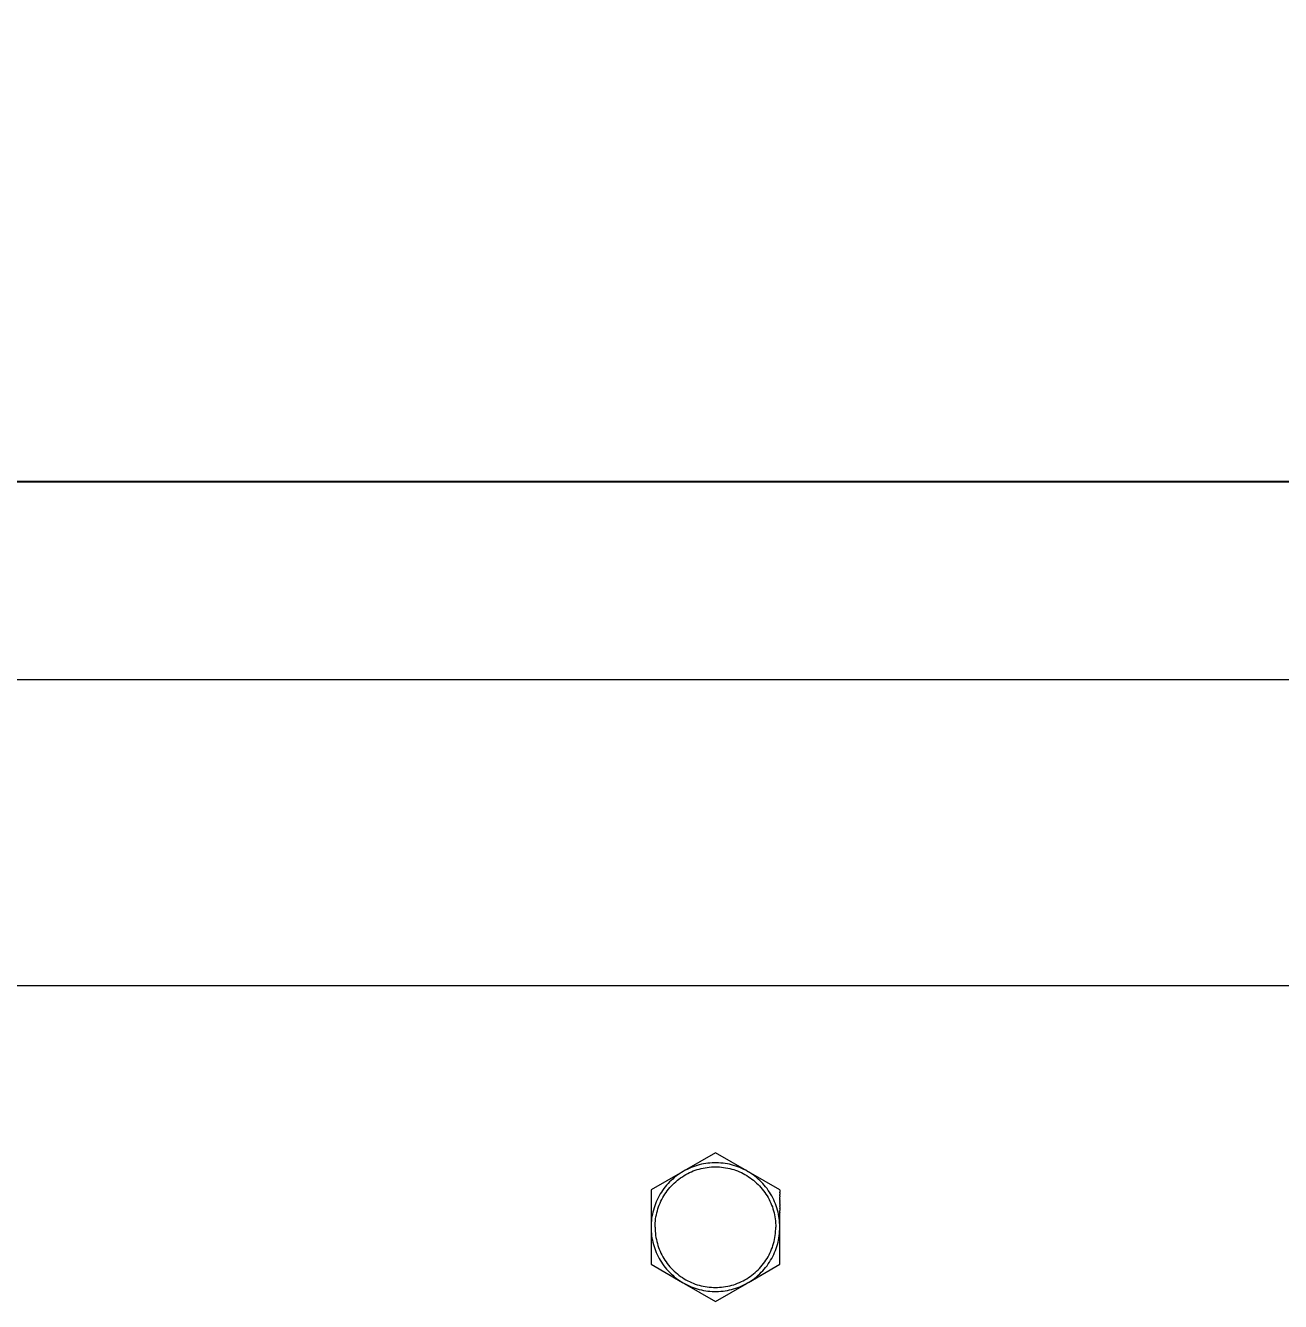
# Model space of a CAD drawing. Header units: millimetres. Extents: x -111 to 4919, y -143 to 3304.
# Drawn here: x 4458.1 to 4614.1, y 3145.4 to 3303.9 of the extents above; entities that cross this region are included whole.
import ezdxf

# ---------------------------------------------------------------- set-up
doc = ezdxf.new("R2010")
doc.units = ezdxf.units.MM
doc.layers.add('ZANO_R', color=7, linetype='Continuous', lineweight=0)
doc.layers.add('ZANO_W', color=1, linetype='Continuous', lineweight=0)
doc.styles.add('Arial', font='arial.ttf')
doc.styles.get("Standard").update_dxf_attribs({"font": 'ARIALUNI.TTF'})
doc.dimstyles.new('pl i ang', dxfattribs={"dimtxt": 50, "dimasz": 50, "dimexe": 1.25, "dimexo": 0.625, "dimgap": 10, "dimtad": 1, "dimtoh": 1, "dimtxsty": 'Standard', "dimcen": 2.5, "dimclrd": 1, "dimclre": 1, "dimclrt": 1, "dimadec": 0, "dimazin": 0, "dimtfac": 1, "dimtmove": 0, "dimatfit": 3, "dimfxl": 1, "dimarcsym": 1})

# ---------------------------------------------------------------- blocks, each defined once
blk = doc.blocks.new('*D398')
at = {"layer": 'ZANO_W', "color": 1, "lineweight": -2}
for p, q in [((3392.06, 3228.59), (3392.06, 3257.24)), ((4770.02, 3228.66), (4770.02, 3257.24)), ((3432.06, 3247.24), (4730.02, 3247.24))]:
    blk.add_line(p, q, dxfattribs=at)
at = {"layer": 'ZANO_W', "color": 1}
for points in [[(3432.06, 3253.9), (3432.06, 3240.57), (3392.06, 3247.24)], [(4730.02, 3240.57), (4730.02, 3253.9), (4770.02, 3247.24)]]:
    blk.add_solid(points, dxfattribs=at)
at = {"layer": 'ZANO_W', "color": 1, "insert": (4081.04, 3277.67), "char_height": 40, "attachment_point": 5, "style": 'Arial'}
blk.add_mtext('1378', dxfattribs=at)

msp = doc.modelspace()

# ---------------------------------------------------------------- linework, layer by layer
at = {"layer": 'ZANO_R'}
for p, q in [((4766.02, 3222.59), (4323.61, 3222.59)), ((4758.86, 3184.59), (4328.86, 3184.59)), ((4543.86, 3163.83), (4539.97, 3161.58)), ((4547.75, 3161.58), (4543.86, 3163.83)), ((4540.58, 3161.89), (4540.34, 3161.77)), ((4540.83, 3161.99), (4540.58, 3161.89)), ((4541.08, 3162.09), (4540.83, 3161.99)), ((4541.33, 3162.18), (4541.08, 3162.09)), ((4541.59, 3162.26), (4541.33, 3162.18)), ((4541.85, 3162.33), (4541.59, 3162.26)), ((4541.83, 3161.81), (4542.08, 3161.88)), ((4542.12, 3162.4), (4541.85, 3162.33)), ((4542.08, 3161.88), (4542.33, 3161.93)), ((4542.38, 3162.45), (4542.12, 3162.4)), ((4542.33, 3161.93), (4542.58, 3161.98)), ((4542.65, 3162.5), (4542.38, 3162.45)), ((4542.58, 3161.98), (4542.84, 3162.02)), ((4542.91, 3162.53), (4542.65, 3162.5)), ((4542.84, 3162.02), (4543.09, 3162.05)), ((4543.18, 3162.56), (4542.91, 3162.53)), ((4543.09, 3162.05), (4543.35, 3162.07)), ((4543.45, 3162.58), (4543.18, 3162.56)), ((4543.35, 3162.07), (4543.6, 3162.08)), ((4543.72, 3162.59), (4543.45, 3162.58)), ((4543.6, 3162.08), (4543.86, 3162.09)), ((4543.99, 3162.59), (4543.72, 3162.59)), ((4543.86, 3162.09), (4544.11, 3162.08)), ((4544.26, 3162.58), (4543.99, 3162.59)), ((4544.11, 3162.08), (4544.37, 3162.07)), ((4544.53, 3162.56), (4544.26, 3162.58)), ((4544.37, 3162.07), (4544.63, 3162.05)), ((4544.8, 3162.53), (4544.53, 3162.56)), ((4544.63, 3162.05), (4544.88, 3162.02)), ((4545.07, 3162.5), (4544.8, 3162.53)), ((4544.88, 3162.02), (4545.13, 3161.98)), ((4545.34, 3162.45), (4545.07, 3162.5)), ((4545.13, 3161.98), (4545.38, 3161.93)), ((4545.6, 3162.4), (4545.34, 3162.45)), ((4545.38, 3161.93), (4545.63, 3161.88)), ((4545.86, 3162.33), (4545.6, 3162.4)), ((4545.63, 3161.88), (4545.88, 3161.81)), ((4546.12, 3162.26), (4545.86, 3162.33)), ((4546.38, 3162.18), (4546.12, 3162.26)), ((4546.64, 3162.09), (4546.38, 3162.18)), ((4546.89, 3161.99), (4546.64, 3162.09)), ((4547.14, 3161.89), (4546.89, 3161.99)), ((4547.38, 3161.77), (4547.14, 3161.89)), ((4539.75, 3161.45), (4535.86, 3159.21)), ((4538.35, 3160.39), (4538.15, 3160.2)), ((4538.55, 3160.57), (4538.35, 3160.39)), ((4538.75, 3160.75), (4538.55, 3160.57)), ((4538.96, 3160.92), (4538.75, 3160.75)), ((4538.93, 3160.24), (4539.13, 3160.41)), ((4539.18, 3161.08), (4538.96, 3160.92)), ((4539.13, 3160.41), (4539.33, 3160.57)), ((4539.4, 3161.23), (4539.18, 3161.08)), ((4539.33, 3160.57), (4539.53, 3160.72)), ((4539.63, 3161.38), (4539.4, 3161.23)), ((4539.53, 3160.72), (4539.75, 3160.86)), ((4539.86, 3161.52), (4539.63, 3161.38)), ((4539.75, 3160.86), (4539.96, 3161)), ((4540.09, 3161.65), (4539.86, 3161.52)), ((4539.96, 3161), (4540.18, 3161.13)), ((4540.34, 3161.77), (4540.09, 3161.65)), ((4540.18, 3161.13), (4540.41, 3161.25)), ((4540.41, 3161.25), (4540.64, 3161.36)), ((4540.64, 3161.36), (4540.87, 3161.47)), ((4540.87, 3161.47), (4541.11, 3161.57)), ((4541.11, 3161.57), (4541.35, 3161.66)), ((4541.35, 3161.66), (4541.59, 3161.74)), ((4541.59, 3161.74), (4541.83, 3161.81)), ((4545.88, 3161.81), (4546.13, 3161.74)), ((4546.13, 3161.74), (4546.37, 3161.66)), ((4546.37, 3161.66), (4546.61, 3161.57)), ((4546.61, 3161.57), (4546.85, 3161.47)), ((4546.85, 3161.47), (4547.08, 3161.36)), ((4547.08, 3161.36), (4547.31, 3161.25)), ((4547.31, 3161.25), (4547.53, 3161.13)), ((4547.62, 3161.65), (4547.38, 3161.77)), ((4547.53, 3161.13), (4547.76, 3161)), ((4547.86, 3161.52), (4547.62, 3161.65)), ((4547.76, 3161), (4547.97, 3160.86)), ((4548.09, 3161.38), (4547.86, 3161.52)), ((4551.86, 3159.21), (4547.97, 3161.45)), ((4547.97, 3160.86), (4548.18, 3160.72)), ((4548.32, 3161.23), (4548.09, 3161.38)), ((4548.18, 3160.72), (4548.39, 3160.57)), ((4548.54, 3161.08), (4548.32, 3161.23)), ((4548.39, 3160.57), (4548.59, 3160.41)), ((4548.76, 3160.92), (4548.54, 3161.08)), ((4548.59, 3160.41), (4548.79, 3160.24)), ((4548.97, 3160.75), (4548.76, 3160.92)), ((4549.17, 3160.57), (4548.97, 3160.75)), ((4549.37, 3160.39), (4549.17, 3160.57)), ((4549.56, 3160.2), (4549.37, 3160.39)), ((4535.86, 3159.21), (4535.86, 3158.49)), ((4537, 3158.71), (4536.86, 3158.47)), ((4537.14, 3158.93), (4537, 3158.71)), ((4537.29, 3159.16), (4537.14, 3158.93)), ((4537.45, 3159.38), (4537.29, 3159.16)), ((4537.62, 3159.59), (4537.45, 3159.38)), ((4537.45, 3158.49), (4537.59, 3158.7)), ((4537.59, 3158.7), (4537.73, 3158.91)), ((4537.79, 3159.8), (4537.62, 3159.59)), ((4537.73, 3158.91), (4537.88, 3159.12)), ((4537.97, 3160), (4537.79, 3159.8)), ((4537.88, 3159.12), (4538.04, 3159.32)), ((4538.15, 3160.2), (4537.97, 3160)), ((4538.04, 3159.32), (4538.21, 3159.52)), ((4538.21, 3159.52), (4538.38, 3159.71)), ((4538.38, 3159.71), (4538.56, 3159.89)), ((4538.56, 3159.89), (4538.74, 3160.07)), ((4538.74, 3160.07), (4538.93, 3160.24)), ((4548.79, 3160.24), (4548.98, 3160.07)), ((4548.98, 3160.07), (4549.16, 3159.89)), ((4549.16, 3159.89), (4549.34, 3159.71)), ((4549.34, 3159.71), (4549.51, 3159.52)), ((4549.51, 3159.52), (4549.68, 3159.32)), ((4549.75, 3160), (4549.56, 3160.2)), ((4549.68, 3159.32), (4549.83, 3159.12)), ((4549.93, 3159.8), (4549.75, 3160)), ((4549.83, 3159.12), (4549.99, 3158.91)), ((4550.1, 3159.59), (4549.93, 3159.8)), ((4549.99, 3158.91), (4550.13, 3158.7)), ((4550.27, 3159.38), (4550.1, 3159.59)), ((4550.13, 3158.7), (4550.27, 3158.49)), ((4550.42, 3159.16), (4550.27, 3159.38)), ((4550.58, 3158.93), (4550.42, 3159.16)), ((4550.72, 3158.71), (4550.58, 3158.93)), ((4550.85, 3158.47), (4550.72, 3158.71)), ((4551.86, 3159.21), (4551.86, 3158.93)), ((4551.86, 3158.86), (4551.86, 3158.93)), ((4551.86, 3158.86), (4551.86, 3158.65)), ((4535.86, 3158.49), (4535.86, 3158.1)), ((4535.86, 3158.1), (4535.86, 3158.08)), ((4535.86, 3158.08), (4535.86, 3156.9)), ((4536.31, 3157.24), (4536.23, 3156.98)), ((4536.4, 3157.49), (4536.31, 3157.24)), ((4536.51, 3157.74), (4536.4, 3157.49)), ((4536.62, 3157.99), (4536.51, 3157.74)), ((4536.74, 3158.23), (4536.62, 3157.99)), ((4536.86, 3158.47), (4536.74, 3158.23)), ((4536.79, 3157.1), (4536.88, 3157.34)), ((4536.88, 3157.34), (4536.98, 3157.58)), ((4536.98, 3157.58), (4537.09, 3157.81)), ((4537.09, 3157.81), (4537.2, 3158.04)), ((4537.2, 3158.04), (4537.32, 3158.26)), ((4537.32, 3158.26), (4537.45, 3158.49)), ((4550.27, 3158.49), (4550.4, 3158.26)), ((4550.4, 3158.26), (4550.52, 3158.04)), ((4550.52, 3158.04), (4550.63, 3157.81)), ((4550.63, 3157.81), (4550.74, 3157.58)), ((4550.74, 3157.58), (4550.84, 3157.34)), ((4550.84, 3157.34), (4550.93, 3157.1)), ((4550.98, 3158.23), (4550.85, 3158.47)), ((4551.1, 3157.99), (4550.98, 3158.23)), ((4551.21, 3157.74), (4551.1, 3157.99)), ((4551.31, 3157.49), (4551.21, 3157.74)), ((4551.41, 3157.24), (4551.31, 3157.49)), ((4551.49, 3156.98), (4551.41, 3157.24)), ((4551.86, 3158.49), (4551.86, 3158.65)), ((4551.86, 3158.49), (4551.86, 3158.36)), ((4551.86, 3158.1), (4551.86, 3158.36)), ((4551.86, 3158.1), (4551.86, 3158.08)), ((4551.86, 3157.89), (4551.86, 3158.08)), ((4551.86, 3157.89), (4551.86, 3157.79)), ((4551.86, 3157.66), (4551.86, 3157.79)), ((4551.86, 3157.66), (4551.86, 3157.51)), ((4551.86, 3157.43), (4551.86, 3157.51)), ((4551.86, 3157.43), (4551.86, 3157.22)), ((4551.86, 3157.17), (4551.86, 3157.22)), ((4551.86, 3157.17), (4551.86, 3156.93)), ((4535.86, 3156.9), (4535.86, 3156.64)), ((4535.86, 3156.64), (4535.86, 3154.71)), ((4535.93, 3155.67), (4535.9, 3155.4)), ((4535.97, 3155.93), (4535.93, 3155.67)), ((4536.02, 3156.2), (4535.97, 3155.93)), ((4536.08, 3156.46), (4536.02, 3156.2)), ((4536.15, 3156.72), (4536.08, 3156.46)), ((4536.23, 3156.98), (4536.15, 3156.72)), ((4536.4, 3155.36), (4536.43, 3155.61)), ((4536.43, 3155.61), (4536.47, 3155.86)), ((4536.47, 3155.86), (4536.52, 3156.11)), ((4536.52, 3156.11), (4536.57, 3156.36)), ((4536.57, 3156.36), (4536.64, 3156.61)), ((4536.64, 3156.61), (4536.71, 3156.86)), ((4536.71, 3156.86), (4536.79, 3157.1)), ((4550.93, 3157.1), (4551.01, 3156.86)), ((4551.01, 3156.86), (4551.08, 3156.61)), ((4551.08, 3156.61), (4551.15, 3156.36)), ((4551.15, 3156.36), (4551.2, 3156.11)), ((4551.2, 3156.11), (4551.25, 3155.86)), ((4551.25, 3155.86), (4551.29, 3155.61)), ((4551.29, 3155.61), (4551.32, 3155.36)), ((4551.57, 3156.72), (4551.49, 3156.98)), ((4551.64, 3156.46), (4551.57, 3156.72)), ((4551.69, 3156.2), (4551.64, 3156.46)), ((4551.74, 3155.93), (4551.69, 3156.2)), ((4551.79, 3155.67), (4551.74, 3155.93)), ((4551.82, 3155.4), (4551.79, 3155.67)), ((4551.86, 3156.9), (4551.86, 3156.93)), ((4551.86, 3156.9), (4551.86, 3156.64)), ((4551.86, 3156.42), (4551.86, 3156.64)), ((4551.86, 3156.42), (4551.86, 3156.35)), ((4551.86, 3154.71), (4551.86, 3156.35)), ((4535.88, 3155.13), (4535.86, 3154.86)), ((4535.86, 3154.86), (4535.86, 3154.59)), ((4535.86, 3154.59), (4535.86, 3154.32)), ((4535.86, 3154.46), (4535.86, 3149.97)), ((4535.86, 3154.32), (4535.88, 3154.05)), ((4535.9, 3155.4), (4535.88, 3155.13)), ((4535.88, 3154.05), (4535.9, 3153.78)), ((4536.36, 3154.85), (4536.38, 3155.1)), ((4536.36, 3154.59), (4536.36, 3154.85)), ((4536.36, 3154.59), (4536.36, 3154.33)), ((4536.36, 3154.33), (4536.38, 3154.08)), ((4536.38, 3155.1), (4536.4, 3155.36)), ((4536.38, 3154.08), (4536.4, 3153.82)), ((4551.32, 3155.36), (4551.34, 3155.1)), ((4551.32, 3153.82), (4551.34, 3154.08)), ((4551.34, 3155.1), (4551.35, 3154.85)), ((4551.34, 3154.08), (4551.35, 3154.33)), ((4551.35, 3154.85), (4551.36, 3154.59)), ((4551.35, 3154.33), (4551.36, 3154.59)), ((4551.84, 3155.13), (4551.82, 3155.4)), ((4551.82, 3153.78), (4551.84, 3154.05)), ((4551.85, 3154.86), (4551.84, 3155.13)), ((4551.84, 3154.05), (4551.85, 3154.32)), ((4551.86, 3154.59), (4551.85, 3154.86)), ((4551.85, 3154.32), (4551.86, 3154.59)), ((4551.86, 3149.97), (4551.86, 3154.46)), ((4535.9, 3153.78), (4535.93, 3153.51)), ((4535.93, 3153.51), (4535.97, 3153.24)), ((4535.97, 3153.24), (4536.02, 3152.98)), ((4536.02, 3152.98), (4536.08, 3152.71)), ((4536.08, 3152.71), (4536.15, 3152.45)), ((4536.15, 3152.45), (4536.23, 3152.19)), ((4536.4, 3153.82), (4536.43, 3153.57)), ((4536.43, 3153.57), (4536.47, 3153.31)), ((4536.47, 3153.31), (4536.52, 3153.06)), ((4536.52, 3153.06), (4536.57, 3152.81)), ((4536.57, 3152.81), (4536.64, 3152.57)), ((4536.64, 3152.57), (4536.71, 3152.32)), ((4551.01, 3152.32), (4551.08, 3152.57)), ((4551.08, 3152.57), (4551.15, 3152.81)), ((4551.15, 3152.81), (4551.2, 3153.06)), ((4551.2, 3153.06), (4551.25, 3153.31)), ((4551.25, 3153.31), (4551.29, 3153.57)), ((4551.29, 3153.57), (4551.32, 3153.82)), ((4551.49, 3152.19), (4551.57, 3152.45)), ((4551.57, 3152.45), (4551.64, 3152.71)), ((4551.64, 3152.71), (4551.69, 3152.98)), ((4551.69, 3152.98), (4551.74, 3153.24)), ((4551.74, 3153.24), (4551.79, 3153.51)), ((4551.79, 3153.51), (4551.82, 3153.78)), ((4536.23, 3152.19), (4536.31, 3151.94)), ((4536.31, 3151.94), (4536.4, 3151.68)), ((4536.4, 3151.68), (4536.51, 3151.43)), ((4536.51, 3151.43), (4536.62, 3151.19)), ((4536.62, 3151.19), (4536.74, 3150.95)), ((4536.71, 3152.32), (4536.79, 3152.08)), ((4536.74, 3150.95), (4536.86, 3150.71)), ((4536.79, 3152.08), (4536.88, 3151.84)), ((4536.88, 3151.84), (4536.98, 3151.6)), ((4536.98, 3151.6), (4537.09, 3151.37)), ((4537.09, 3151.37), (4537.2, 3151.14)), ((4537.2, 3151.14), (4537.32, 3150.91)), ((4537.32, 3150.91), (4537.45, 3150.69)), ((4550.27, 3150.69), (4550.4, 3150.91)), ((4550.4, 3150.91), (4550.52, 3151.14)), ((4550.52, 3151.14), (4550.63, 3151.37)), ((4550.63, 3151.37), (4550.74, 3151.6)), ((4550.74, 3151.6), (4550.84, 3151.84)), ((4550.84, 3151.84), (4550.93, 3152.08)), ((4550.85, 3150.71), (4550.98, 3150.95)), ((4550.93, 3152.08), (4551.01, 3152.32)), ((4550.98, 3150.95), (4551.1, 3151.19)), ((4551.1, 3151.19), (4551.21, 3151.43)), ((4551.21, 3151.43), (4551.31, 3151.68)), ((4551.31, 3151.68), (4551.41, 3151.94)), ((4551.41, 3151.94), (4551.49, 3152.19)), ((4535.86, 3149.97), (4539.75, 3147.72)), ((4536.86, 3150.71), (4537, 3150.47)), ((4537, 3150.47), (4537.14, 3150.24)), ((4537.14, 3150.24), (4537.29, 3150.02)), ((4537.29, 3150.02), (4537.45, 3149.8)), ((4537.45, 3150.69), (4537.59, 3150.48)), ((4537.45, 3149.8), (4537.62, 3149.59)), ((4537.59, 3150.48), (4537.73, 3150.26)), ((4537.62, 3149.59), (4537.79, 3149.38)), ((4537.73, 3150.26), (4537.88, 3150.06)), ((4537.79, 3149.38), (4537.97, 3149.18)), ((4537.88, 3150.06), (4538.04, 3149.86)), ((4537.97, 3149.18), (4538.15, 3148.98)), ((4538.04, 3149.86), (4538.21, 3149.66)), ((4538.21, 3149.66), (4538.38, 3149.47)), ((4538.38, 3149.47), (4538.56, 3149.29)), ((4538.56, 3149.29), (4538.74, 3149.11)), ((4547.97, 3147.72), (4551.86, 3149.97)), ((4548.98, 3149.11), (4549.16, 3149.29)), ((4549.16, 3149.29), (4549.34, 3149.47)), ((4549.34, 3149.47), (4549.51, 3149.66)), ((4549.51, 3149.66), (4549.68, 3149.86)), ((4549.56, 3148.98), (4549.75, 3149.18)), ((4549.68, 3149.86), (4549.83, 3150.06)), ((4549.75, 3149.18), (4549.93, 3149.38)), ((4549.83, 3150.06), (4549.99, 3150.26)), ((4549.93, 3149.38), (4550.1, 3149.59)), ((4549.99, 3150.26), (4550.13, 3150.48)), ((4550.1, 3149.59), (4550.27, 3149.8)), ((4550.13, 3150.48), (4550.27, 3150.69)), ((4550.27, 3149.8), (4550.42, 3150.02)), ((4550.42, 3150.02), (4550.58, 3150.24)), ((4550.58, 3150.24), (4550.72, 3150.47)), ((4550.72, 3150.47), (4550.85, 3150.71)), ((4538.15, 3148.98), (4538.35, 3148.79)), ((4538.35, 3148.79), (4538.55, 3148.61)), ((4538.55, 3148.61), (4538.75, 3148.43)), ((4538.74, 3149.11), (4538.93, 3148.94)), ((4538.75, 3148.43), (4538.96, 3148.26)), ((4538.93, 3148.94), (4539.13, 3148.77)), ((4538.96, 3148.26), (4539.18, 3148.1)), ((4539.13, 3148.77), (4539.33, 3148.61)), ((4539.18, 3148.1), (4539.4, 3147.95)), ((4539.33, 3148.61), (4539.53, 3148.46)), ((4539.4, 3147.95), (4539.63, 3147.8)), ((4539.53, 3148.46), (4539.75, 3148.32)), ((4539.63, 3147.8), (4539.86, 3147.66)), ((4539.75, 3148.32), (4539.96, 3148.18)), ((4539.86, 3147.66), (4540.09, 3147.53)), ((4539.96, 3148.18), (4540.18, 3148.05)), ((4539.97, 3147.6), (4543.86, 3145.35)), ((4540.18, 3148.05), (4540.41, 3147.93)), ((4540.41, 3147.93), (4540.64, 3147.82)), ((4540.64, 3147.82), (4540.87, 3147.71)), ((4540.87, 3147.71), (4541.11, 3147.61)), ((4541.11, 3147.61), (4541.35, 3147.52)), ((4543.86, 3145.35), (4547.75, 3147.6)), ((4546.37, 3147.52), (4546.61, 3147.61)), ((4546.61, 3147.61), (4546.85, 3147.71)), ((4546.85, 3147.71), (4547.08, 3147.82)), ((4547.08, 3147.82), (4547.31, 3147.93)), ((4547.31, 3147.93), (4547.53, 3148.05)), ((4547.53, 3148.05), (4547.76, 3148.18)), ((4547.62, 3147.53), (4547.86, 3147.66)), ((4547.76, 3148.18), (4547.97, 3148.32)), ((4547.86, 3147.66), (4548.09, 3147.8)), ((4547.97, 3148.32), (4548.18, 3148.46)), ((4548.09, 3147.8), (4548.32, 3147.95)), ((4548.18, 3148.46), (4548.39, 3148.61)), ((4548.32, 3147.95), (4548.54, 3148.1)), ((4548.39, 3148.61), (4548.59, 3148.77)), ((4548.54, 3148.1), (4548.76, 3148.26)), ((4548.59, 3148.77), (4548.79, 3148.94)), ((4548.76, 3148.26), (4548.97, 3148.43)), ((4548.79, 3148.94), (4548.98, 3149.11)), ((4548.97, 3148.43), (4549.17, 3148.61)), ((4549.17, 3148.61), (4549.37, 3148.79)), ((4549.37, 3148.79), (4549.56, 3148.98)), ((4540.09, 3147.53), (4540.34, 3147.41)), ((4540.34, 3147.41), (4540.58, 3147.29)), ((4540.58, 3147.29), (4540.83, 3147.19)), ((4540.83, 3147.19), (4541.08, 3147.09)), ((4541.08, 3147.09), (4541.33, 3147)), ((4541.33, 3147), (4541.59, 3146.92)), ((4541.35, 3147.52), (4541.59, 3147.44)), ((4541.59, 3147.44), (4541.83, 3147.37)), ((4541.59, 3146.92), (4541.85, 3146.84)), ((4541.83, 3147.37), (4542.08, 3147.3)), ((4541.85, 3146.84), (4542.12, 3146.78)), ((4542.08, 3147.3), (4542.33, 3147.25)), ((4542.12, 3146.78), (4542.38, 3146.73)), ((4542.33, 3147.25), (4542.58, 3147.2)), ((4542.38, 3146.73), (4542.65, 3146.68)), ((4542.58, 3147.2), (4542.84, 3147.16)), ((4542.65, 3146.68), (4542.91, 3146.64)), ((4542.84, 3147.16), (4543.09, 3147.13)), ((4542.91, 3146.64), (4543.18, 3146.62)), ((4543.09, 3147.13), (4543.35, 3147.11)), ((4543.18, 3146.62), (4543.45, 3146.6)), ((4543.35, 3147.11), (4543.6, 3147.09)), ((4543.45, 3146.6), (4543.72, 3146.59)), ((4543.6, 3147.09), (4543.86, 3147.09)), ((4543.72, 3146.59), (4543.99, 3146.59)), ((4543.86, 3147.09), (4544.11, 3147.09)), ((4543.99, 3146.59), (4544.26, 3146.6)), ((4544.11, 3147.09), (4544.37, 3147.11)), ((4544.26, 3146.6), (4544.53, 3146.62)), ((4544.37, 3147.11), (4544.63, 3147.13)), ((4544.53, 3146.62), (4544.8, 3146.64)), ((4544.63, 3147.13), (4544.88, 3147.16)), ((4544.8, 3146.64), (4545.07, 3146.68)), ((4544.88, 3147.16), (4545.13, 3147.2)), ((4545.07, 3146.68), (4545.34, 3146.73)), ((4545.13, 3147.2), (4545.38, 3147.25)), ((4545.34, 3146.73), (4545.6, 3146.78)), ((4545.38, 3147.25), (4545.63, 3147.3)), ((4545.6, 3146.78), (4545.86, 3146.84)), ((4545.63, 3147.3), (4545.88, 3147.37)), ((4545.86, 3146.84), (4546.12, 3146.92)), ((4545.88, 3147.37), (4546.13, 3147.44)), ((4546.12, 3146.92), (4546.38, 3147)), ((4546.13, 3147.44), (4546.37, 3147.52)), ((4546.38, 3147), (4546.64, 3147.09)), ((4546.64, 3147.09), (4546.89, 3147.19)), ((4546.89, 3147.19), (4547.14, 3147.29)), ((4547.14, 3147.29), (4547.38, 3147.41)), ((4547.38, 3147.41), (4547.62, 3147.53))]:
    msp.add_line(p, q, dxfattribs=at)

# ---------------------------------------------------------------- dimensions: what is measured, and where the dimension line sits
at = {"layer": 'ZANO_W'}
dim = msp.add_linear_dim(base=(4770.02, 3247.24), p1=(3392.06, 3218.59), p2=(4770.02, 3218.66), dimstyle='pl i ang', override={"dimtxt": 40, "dimasz": 40, "dimexe": 10, "dimexo": 10, "dimtoh": 0, "dimdec": 0, "dimtxsty": 'Arial', "dimtdec": 0, "dimtmove": 1}, dxfattribs=at)
dim.commit()
dim.dimension.update_dxf_attribs({"geometry": '*D398', "text_midpoint": (4081.04, 3277.67)})

doc.saveas('drawing.dxf')
